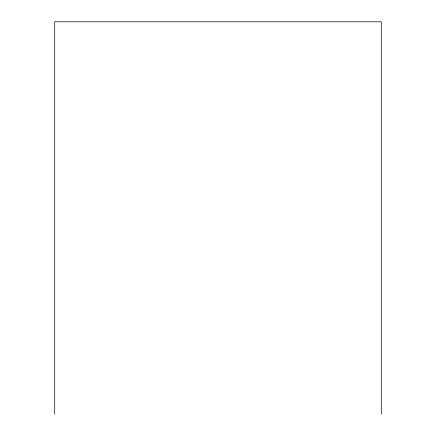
<?xml version="1.0" encoding="UTF-8"?>
<svg xmlns="http://www.w3.org/2000/svg" width="436" height="436" viewBox="0 0 436 436"><rect width="100%" height="100%" fill="white"/><g stroke="black" fill="none" stroke-linecap="round" stroke-linejoin="round"><path stroke-width="0.65" d="M381.293 414.2L381.293 21.8L54.707 21.8L54.707 414.2"/></g></svg>
